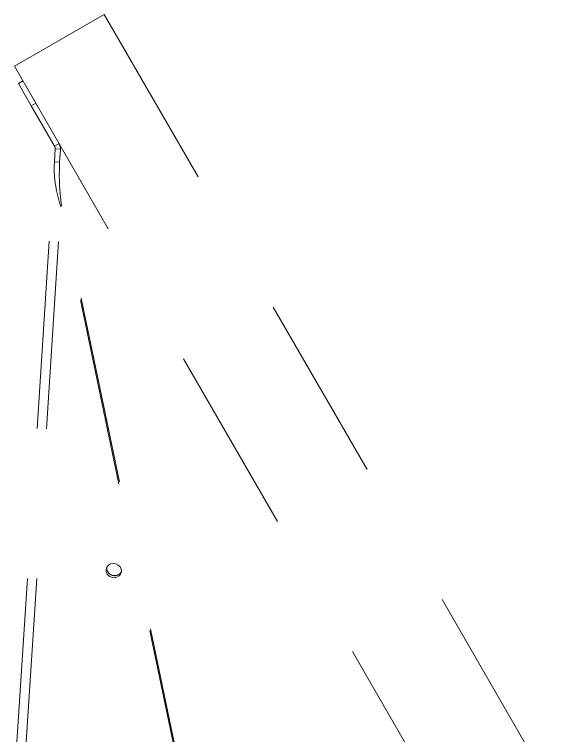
# Model space of a CAD drawing. Header units: feet. Extents: x 0.3 to 98.5, y -18.6 to 31.5.
# Drawn here: x 60.8208 to 61.1783, y -4.9721 to -4.4918 of the extents above; entities that cross this region are included whole.
import ezdxf

# ---------------------------------------------------------------- set-up
doc = ezdxf.new("R2010")
doc.units = ezdxf.units.FT
doc.header["$MEASUREMENT"] = 0
doc.linetypes.add('DASHED2', pattern=[0.375, 0.25, -0.125])
doc.layers.add('S-TRACKER TABLE', color=252, linetype='Continuous')

msp = doc.modelspace()

# ---------------------------------------------------------------- linework, layer by layer
at = {"layer": 'S-TRACKER TABLE', "linetype": 'DASHED2', "lineweight": 15, "ltscale": 0.5}
for p, q in [((60.88055532815854, -4.491784823696245), (60.82076267341409, -4.526306129009892)), ((60.88055532815854, -4.491784823696245), (61.17830158648864, -5.007496470877844)), ((60.82076267341409, -4.526306129009892), (61.11850893174422, -5.042017776191493)), ((60.82338275276015, -4.537748500672667), (60.82637238552758, -4.536022435406921)), ((60.83201307908857, -4.552696664380322), (60.82338275276015, -4.537748500672667)), ((60.83500271185598, -4.550970599114635), (60.83201307908857, -4.552696664380322)), ((60.84745636522183, -4.579445220596511), (60.83201307908857, -4.552696664380322)), ((60.84735432253034, -4.59000653126308), (60.84791165713793, -4.581394219705206)), ((60.84745636522183, -4.579445220596511), (60.85044599798925, -4.577719155330827)), ((60.84791165713793, -4.581394219705206), (60.85135658177835, -4.581617153548279)), ((60.85079924712761, -4.59022946510609), (60.85135658177835, -4.581617153548279)), ((60.82133115952527, -4.992134050384434), (60.84735432253034, -4.59000653126308)), ((60.84735432253034, -4.59000653126308), (60.85079924712761, -4.59022946510609)), ((60.82752027675244, -4.992232706363225), (60.85160767538369, -4.620017927596119)), ((60.85160767538369, -4.620017927596119), (60.85205986426598, -4.618618097554849)), ((60.93643273460503, -5.024744782383742), (60.85160767538369, -4.620017927596119)), ((60.93688492348733, -5.023344952299402), (60.85205986426598, -4.618618097554849))]:
    msp.add_line(p, q, dxfattribs=at)
at = {"layer": 'S-TRACKER TABLE', "linetype": 'DASHED2', "lineweight": 15, "ltscale": 0.5, "flags": 128}
msp.add_lwpolyline([(60.88541399009323, -4.866629013134036), (60.88718645958795, -4.866901831903071), (60.8889178162793, -4.866603753894925), (60.89039923302417, -4.865770731711647), (60.89145202905655, -4.864503240086788), (60.89194922163855, -4.862954157268312), (60.89183084204137, -4.861310325506095), (60.89111116857906, -4.85977001511232), (60.88987700451281, -4.858519010301928), (60.88827720817079, -4.857708200723054), (60.88650473867607, -4.857435381954014), (60.8847733819847, -4.857733459962162), (60.88329196528301, -4.858566482188636), (60.88223916920745, -4.859833973770239), (60.88174197662546, -4.861383056588713), (60.88186035622263, -4.863026888394124), (60.88258002968495, -4.864567198744767), (60.88381419375119, -4.865818203555158), (60.88541399009323, -4.866629013134036)], dxfattribs=at)
at = {"layer": 'S-TRACKER TABLE', "linetype": 'DASHED2', "lineweight": 15, "ltscale": 0.5}
for centre, radius, start, end in [((60.84446673249755, -4.581171285862198), 0.00345213053135035, 356.297340619905, 30.000000000097), ((60.84446673249755, -4.581171285862198), 0.006904261062722015, 356.2973406200001, 30.00000000000446), ((60.88714363901562, -4.860429317931638), 0.004966951747236483, 173.844268945797, 255.0964924636968), ((60.88742936909799, -4.860361444600771), 0.005244674034162945, 174.9162343167029, 329.2796070862032), ((60.88760338284241, -4.86053165660018), 0.005008456106568352, 249.7049777348936, 329.9366575994047)]:
    msp.add_arc(centre, radius, start, end, dxfattribs=at)
for points in [[(60.84735432251576, -4.59000653127467), (60.84727730036229, -4.59259284305687), (60.84712325605537, -4.597765466621087), (60.84802790200141, -4.605451052759361), (60.84956930973743, -4.61294434207717), (60.85092822016894, -4.617660065761146), (60.85160767538464, -4.620017927603073)], [(60.85079924714557, -4.590229465122499), (60.85067260750466, -4.595062597321833), (60.85041932822281, -4.604728861720442), (60.85151301892472, -4.613988352268701), (60.85205986427573, -4.61861809754283)]]:
    msp.add_open_spline(points, degree=3, dxfattribs=at)

doc.saveas('drawing.dxf')
